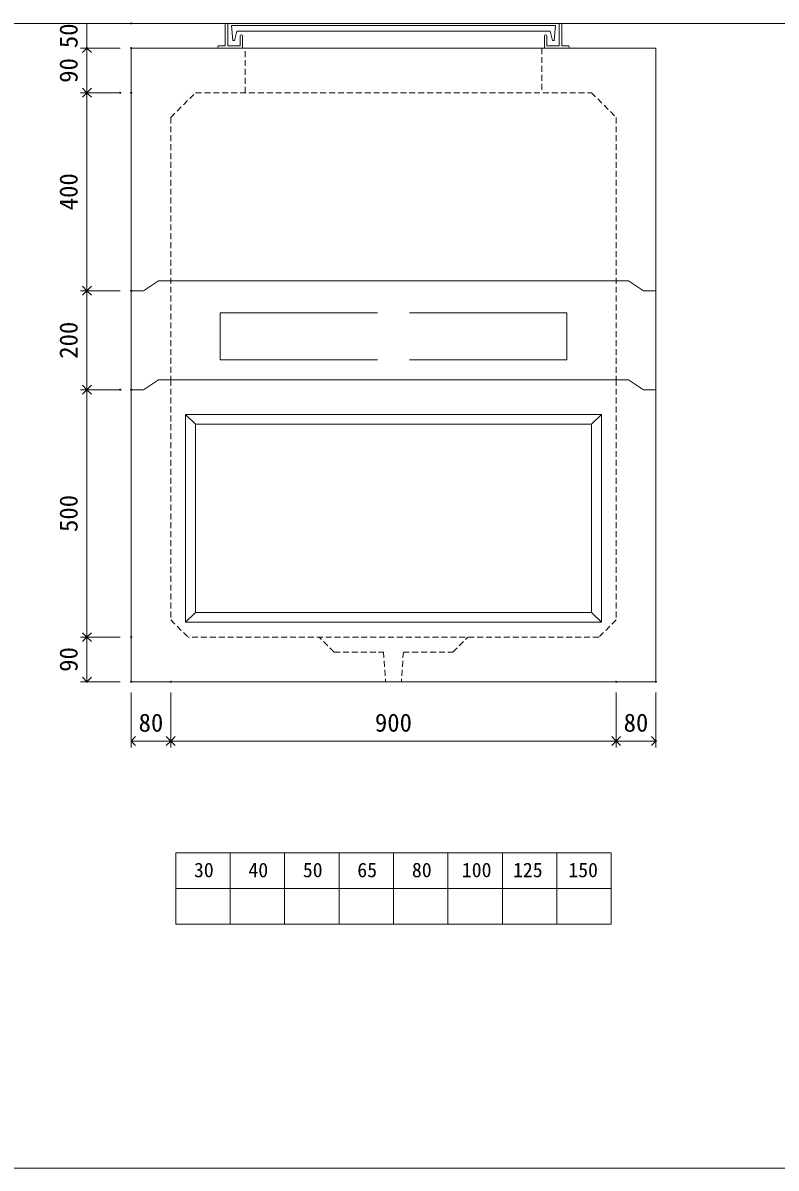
# Model space of a CAD drawing. Units: millimetres, scale not verified. Extents: x -4890 to 18490, y -2310 to 2310.
# Drawn here: x 1846 to 3368, y -1965 to 349 of the extents above; entities that cross this region are included whole.
import ezdxf
from ezdxf.enums import TextEntityAlignment as Align

# ---------------------------------------------------------------- set-up
doc = ezdxf.new("R2010")
doc.units = ezdxf.units.MM
doc.header["$LTSCALE"] = 10
doc.header["$PDMODE"] = 32
doc.header["$PDSIZE"] = 2
doc.linetypes.add('DASHED1', pattern=[1.8, 1.2, -0.6])
doc.linetypes.add('USER2', pattern=[50.8, 31.75, -6.35, 6.35, -6.35])
doc.layers.add('0-1_Defpoints', color=7, linetype='Continuous')
for name, color, linetype, lineweight in [('0-2_waku', 7, 'Continuous', 18), ('0-3_gaikei', 7, 'Continuous', 18), ('0-4_kakure', 7, 'DASHED1', 5), ('0-5_sunpou', 7, 'Continuous', 5), ('0-9_uchigawa', 6, 'Continuous', 18), ('0-B_futa', 3, 'Continuous', 18), ('0-C_GL', 4, 'Continuous', 18), ('0-E_文字１', 7, 'Continuous', 18), ('1-3_uchigawa2', 6, 'USER2', 18)]:
    doc.layers.add(name, color=color, linetype=linetype, lineweight=lineweight)
doc.styles.add('ＭＳ ゴシック', font='')
doc.styles.get('ＭＳ ゴシック').set_extended_font_data('MS Gothic')

# ---------------------------------------------------------------- blocks, each defined once
blk = doc.blocks.new('_Open90')
at = {"layer": '0-5_sunpou'}
blk.add_line((0, 0), (-1, 0), dxfattribs=at)
blk.add_lwpolyline([(-0.5, 0.5), (0, 0), (-0.5, -0.5)], dxfattribs=at)
blk = doc.blocks.new('D108')
at = {"layer": '0-1_Defpoints'}
for p in [(3512.32, 1802.03), (3423, 1302.03), (3512.32, 1302.03)]:
    blk.add_point(p, dxfattribs=at)
at = {"layer": '0-5_sunpou'}
for p, q in [((3490.32, 1802.03), (3410, 1802.03)), ((3423, 1784.03), (3423, 1320.03)), ((3490.32, 1302.03), (3410, 1302.03))]:
    blk.add_line(p, q, dxfattribs=at)
at = {"layer": '0-5_sunpou', "xscale": 18, "yscale": 18}
for p, rotation in [((3423, 1802.03), 90), ((3423, 1302.03), 270)]:
    blk.add_blockref('_Open90', p, dxfattribs=dict(at, rotation=rotation))
at = {"layer": '0-5_sunpou', "style": 'ＭＳ ゴシック'}
blk.add_text('500', height=36.66, rotation=90, dxfattribs=at).set_placement((3415, 1514.53), align=Align.BOTTOM_LEFT)
blk = doc.blocks.new('D109')
at = {"layer": '0-1_Defpoints'}
for p in [(3512.32, 1302.03), (3423, 1212.03), (3512.32, 1212.03)]:
    blk.add_point(p, dxfattribs=at)
at = {"layer": '0-5_sunpou'}
for p, q in [((3490.32, 1302.03), (3410, 1302.03)), ((3423, 1284.03), (3423, 1230.03)), ((3490.32, 1212.03), (3410, 1212.03))]:
    blk.add_line(p, q, dxfattribs=at)
at = {"layer": '0-5_sunpou', "xscale": 18, "yscale": 18}
for p, rotation in [((3423, 1302.03), 90), ((3423, 1212.03), 270)]:
    blk.add_blockref('_Open90', p, dxfattribs=dict(at, rotation=rotation))
at = {"layer": '0-5_sunpou', "style": 'ＭＳ ゴシック'}
blk.add_text('90', height=36.66, rotation=90, dxfattribs=at).set_placement((3415, 1232.03), align=Align.BOTTOM_LEFT)
blk = doc.blocks.new('D110')
at = {"layer": '0-1_Defpoints'}
for p in [(3512.32, 1212.03), (3592.32, 1212.03), (3592.32, 1092)]:
    blk.add_point(p, dxfattribs=at)
at = {"layer": '0-5_sunpou'}
for p, q in [((3512.32, 1190.03), (3512.32, 1079)), ((3592.32, 1190.03), (3592.32, 1079)), ((3530.32, 1092), (3574.32, 1092))]:
    blk.add_line(p, q, dxfattribs=at)
at = {"layer": '0-5_sunpou', "xscale": 18, "yscale": 18, "rotation": 180}
blk.add_blockref('_Open90', (3512.32, 1092), dxfattribs=at)
at = {"layer": '0-5_sunpou', "xscale": 18, "yscale": 18}
blk.add_blockref('_Open90', (3592.32, 1092), dxfattribs=at)
at = {"layer": '0-5_sunpou', "style": 'ＭＳ ゴシック'}
blk.add_text('80', height=36.66, dxfattribs=at).set_placement((3527.32, 1100), align=Align.BOTTOM_LEFT)
blk = doc.blocks.new('D111')
at = {"layer": '0-1_Defpoints'}
for p in [(3592.32, 1212.03), (4492.32, 1212.03), (4492.32, 1092)]:
    blk.add_point(p, dxfattribs=at)
at = {"layer": '0-5_sunpou'}
for p, q in [((3592.32, 1190.03), (3592.32, 1079)), ((4492.32, 1190.03), (4492.32, 1079)), ((3610.32, 1092), (4474.32, 1092))]:
    blk.add_line(p, q, dxfattribs=at)
at = {"layer": '0-5_sunpou', "xscale": 18, "yscale": 18, "rotation": 180}
blk.add_blockref('_Open90', (3592.32, 1092), dxfattribs=at)
at = {"layer": '0-5_sunpou', "xscale": 18, "yscale": 18}
blk.add_blockref('_Open90', (4492.32, 1092), dxfattribs=at)
at = {"layer": '0-5_sunpou', "style": 'ＭＳ ゴシック'}
blk.add_text('900', height=36.66, dxfattribs=at).set_placement((4004.82, 1100), align=Align.BOTTOM_LEFT)
blk = doc.blocks.new('D112')
at = {"layer": '0-1_Defpoints'}
for p in [(4492.32, 1212.03), (4572.32, 1212.03), (4572.32, 1092)]:
    blk.add_point(p, dxfattribs=at)
at = {"layer": '0-5_sunpou'}
for p, q in [((4492.32, 1190.03), (4492.32, 1079)), ((4572.32, 1190.03), (4572.32, 1079)), ((4510.32, 1092), (4554.32, 1092))]:
    blk.add_line(p, q, dxfattribs=at)
at = {"layer": '0-5_sunpou', "xscale": 18, "yscale": 18, "rotation": 180}
blk.add_blockref('_Open90', (4492.32, 1092), dxfattribs=at)
at = {"layer": '0-5_sunpou', "xscale": 18, "yscale": 18}
blk.add_blockref('_Open90', (4572.32, 1092), dxfattribs=at)
at = {"layer": '0-5_sunpou', "style": 'ＭＳ ゴシック'}
blk.add_text('80', height=36.66, dxfattribs=at).set_placement((4507.32, 1100), align=Align.BOTTOM_LEFT)
blk = doc.blocks.new('D113')
at = {"layer": '0-1_Defpoints'}
for p in [(3512.32, 2492.03), (3423, 2402.03), (3512.32, 2402.03)]:
    blk.add_point(p, dxfattribs=at)
at = {"layer": '0-5_sunpou'}
for p, q in [((3490.32, 2492.03), (3410, 2492.03)), ((3423, 2474.03), (3423, 2420.03)), ((3490.32, 2402.03), (3410, 2402.03))]:
    blk.add_line(p, q, dxfattribs=at)
at = {"layer": '0-5_sunpou', "xscale": 18, "yscale": 18}
for p, rotation in [((3423, 2492.03), 90), ((3423, 2402.03), 270)]:
    blk.add_blockref('_Open90', p, dxfattribs=dict(at, rotation=rotation))
at = {"layer": '0-5_sunpou', "style": 'ＭＳ ゴシック'}
blk.add_text('90', height=36.66, rotation=90, dxfattribs=at).set_placement((3415, 2422.03), align=Align.BOTTOM_LEFT)
blk = doc.blocks.new('D114')
at = {"layer": '0-1_Defpoints'}
for p in [(3490.32, 2402.03), (3423, 2002.03), (3512.32, 2002.03)]:
    blk.add_point(p, dxfattribs=at)
at = {"layer": '0-5_sunpou'}
for p, q in [((3468.32, 2402.03), (3410, 2402.03)), ((3423, 2384.03), (3423, 2020.03)), ((3490.32, 2002.03), (3410, 2002.03))]:
    blk.add_line(p, q, dxfattribs=at)
at = {"layer": '0-5_sunpou', "xscale": 18, "yscale": 18}
for p, rotation in [((3423, 2402.03), 90), ((3423, 2002.03), 270)]:
    blk.add_blockref('_Open90', p, dxfattribs=dict(at, rotation=rotation))
at = {"layer": '0-5_sunpou', "style": 'ＭＳ ゴシック'}
blk.add_text('400', height=36.66, rotation=90, dxfattribs=at).set_placement((3415, 2164.53), align=Align.BOTTOM_LEFT)
blk = doc.blocks.new('D115')
at = {"layer": '0-1_Defpoints'}
for p in [(3512.32, 2002.03), (3423, 1802.03), (3490.32, 1802.03)]:
    blk.add_point(p, dxfattribs=at)
at = {"layer": '0-5_sunpou'}
for p, q in [((3490.32, 2002.03), (3410, 2002.03)), ((3423, 1984.03), (3423, 1820.03)), ((3468.32, 1802.03), (3410, 1802.03))]:
    blk.add_line(p, q, dxfattribs=at)
at = {"layer": '0-5_sunpou', "xscale": 18, "yscale": 18}
for p, rotation in [((3423, 2002.03), 90), ((3423, 1802.03), 270)]:
    blk.add_blockref('_Open90', p, dxfattribs=dict(at, rotation=rotation))
at = {"layer": '0-5_sunpou', "style": 'ＭＳ ゴシック'}
blk.add_text('200', height=36.66, rotation=90, dxfattribs=at).set_placement((3415, 1864.53), align=Align.BOTTOM_LEFT)
blk = doc.blocks.new('D80')
at = {"layer": '0-1_Defpoints'}
for p in [(3512.32, 2542.03), (3423, 2492.03), (3512.32, 2492.03)]:
    blk.add_point(p, dxfattribs=at)
at = {"layer": '0-5_sunpou'}
for p, q in [((3490.32, 2542.03), (3410, 2542.03)), ((3423, 2542.03), (3423, 2492.03)), ((3490.32, 2492.03), (3410, 2492.03))]:
    blk.add_line(p, q, dxfattribs=at)
at = {"layer": '0-5_sunpou', "style": 'ＭＳ ゴシック'}
blk.add_text('50', height=36.66, rotation=90, dxfattribs=at).set_placement((3415, 2492.03), align=Align.BOTTOM_LEFT)

msp = doc.modelspace()

# ---------------------------------------------------------------- linework, layer by layer
at = {"layer": '0-2_waku'}
for p, q in [((2154.94, -1327.86), (2154.94, -1471.86)), ((2154.94, -1327.86), (2154.94, -1471.86)), ((2154.94, -1327.86), (2154.94, -1471.86)), ((2154.94, -1327.86), (2154.94, -1471.86)), ((2154.94, -1327.86), (3034.94, -1327.86)), ((2264.94, -1327.86), (2264.94, -1471.86)), ((2374.94, -1327.86), (2374.94, -1471.86)), ((2374.94, -1327.86), (2374.94, -1471.86)), ((2484.94, -1327.86), (2484.94, -1471.86)), ((2594.94, -1327.86), (2594.94, -1471.86)), ((2704.94, -1327.86), (2704.94, -1471.86)), ((2814.94, -1327.86), (2814.94, -1471.86)), ((2924.94, -1327.86), (2924.94, -1471.86)), ((3034.94, -1327.86), (3034.94, -1471.86)), ((2154.94, -1399.86), (3034.94, -1399.86)), ((2154.94, -1471.86), (3034.94, -1471.86)), ((-1230.06, -1964.53), (4889.94, -1964.53)), ((-1230.06, -1964.53), (4889.94, -1964.53))]:
    msp.add_line(p, q, dxfattribs=at)
at = {"layer": '0-3_gaikei'}
for p, q in [((2064.94, 298.14), (3124.94, 298.14)), ((2064.94, 298.14), (2064.94, -981.86)), ((2159.94, 298.14), (2269.94, 298.14)), ((2179.94, 298.14), (2979.94, 298.14)), ((2194.94, 298.14), (2994.94, 298.14)), ((3014.94, 298.14), (2904.94, 298.14)), ((3029.94, 298.14), (2919.94, 298.14)), ((3124.94, 298.14), (3124.94, -981.86)), ((2089.94, -191.86), (2119.94, -171.86)), ((2119.94, -171.86), (3069.94, -171.86)), ((3069.94, -171.86), (3099.94, -191.86)), ((2089.94, -191.86), (2064.94, -191.86)), ((3099.94, -191.86), (3124.94, -191.86)), ((2089.94, -391.86), (2064.94, -391.86)), ((2089.94, -391.86), (2119.94, -371.86)), ((2119.94, -371.86), (3069.94, -371.86)), ((2119.94, -371.86), (3069.94, -371.86)), ((3069.94, -371.86), (3099.94, -391.86)), ((3099.94, -391.86), (3124.94, -391.86)), ((3124.94, -981.86), (2064.94, -981.86))]:
    msp.add_line(p, q, dxfattribs=at)
at = {"layer": '0-4_kakure'}
for p, q in [((2294.94, 208.14), (2294.94, 298.14)), ((2894.94, 298.14), (2894.94, 208.14)), ((2144.94, 158.14), (2194.94, 208.14)), ((2194.94, 208.14), (2994.94, 208.14)), ((2994.94, 208.14), (3044.94, 158.14)), ((2144.94, 158.14), (2144.94, -371.86)), ((3044.94, 158.14), (3044.94, -371.86)), ((2144.94, -371.86), (2144.94, -856.86)), ((3044.94, -371.86), (3044.94, -856.86)), ((2144.94, -856.86), (2179.94, -891.86)), ((3044.94, -856.86), (3009.94, -891.86)), ((3009.94, -891.86), (2179.94, -891.86)), ((2474.94, -921.86), (2444.94, -891.86)), ((2714.94, -921.86), (2744.94, -891.86)), ((2474.94, -921.86), (2574.94, -921.86)), ((2574.94, -921.86), (2578.94, -981.86)), ((2614.94, -921.86), (2610.94, -981.86)), ((2614.94, -921.86), (2714.94, -921.86))]:
    msp.add_line(p, q, dxfattribs=at)
at = {"layer": '0-9_uchigawa'}
for p, q in [((2174.94, -441.86), (2174.94, -861.86)), ((2174.94, -441.86), (2594.94, -441.86)), ((2174.94, -441.86), (2194.94, -461.86)), ((2194.94, -461.86), (2194.94, -841.86)), ((2194.94, -461.86), (2594.94, -461.86)), ((2194.94, -461.86), (2594.94, -461.86)), ((2594.94, -441.86), (3014.94, -441.86)), ((2594.94, -441.86), (3014.94, -441.86)), ((2594.94, -461.86), (2994.94, -461.86)), ((3014.94, -441.86), (2994.94, -461.86)), ((2994.94, -461.86), (2994.94, -841.86)), ((3014.94, -441.86), (3014.94, -861.86)), ((2194.94, -841.86), (2174.94, -861.86)), ((2194.94, -841.86), (2594.94, -841.86)), ((2594.94, -841.86), (2994.94, -841.86)), ((2994.94, -841.86), (3014.94, -861.86)), ((2174.94, -861.86), (2594.94, -861.86)), ((2594.94, -861.86), (3014.94, -861.86))]:
    msp.add_line(p, q, dxfattribs=at)
at = {"layer": '0-B_futa'}
for p, q in [((2256.94, 348.14), (2259.94, 348.14)), ((2259.94, 348.14), (2259.94, 303.14)), ((2929.94, 348.14), (2929.94, 303.14)), ((2929.94, 348.14), (2932.94, 348.14)), ((2254.94, 346.14), (2254.94, 303.14)), ((2267.75, 343.64), (2922.08, 343.64)), ((2267.75, 343.64), (2270.24, 313.64)), ((2278.27, 332.64), (2273.95, 313.64)), ((2278.27, 332.64), (2911.61, 332.64)), ((2286.94, 325.14), (2287.94, 325.14)), ((2902.94, 325.14), (2901.94, 325.14)), ((2911.61, 332.64), (2915.93, 313.64)), ((2922.08, 343.64), (2919.83, 313.64)), ((2934.94, 346.14), (2934.94, 303.14)), ((2239.94, 301.14), (2239.94, 300.14)), ((2241.94, 303.14), (2254.94, 303.14)), ((2259.94, 303.14), (2284.94, 303.14)), ((2270.24, 313.64), (2273.95, 313.64)), ((2284.94, 323.14), (2284.94, 303.14)), ((2289.94, 323.14), (2289.94, 298.14)), ((2899.94, 323.14), (2899.94, 298.14)), ((2904.94, 323.14), (2904.94, 303.14)), ((2929.94, 303.14), (2904.94, 303.14)), ((2919.83, 313.64), (2915.93, 313.64)), ((2947.94, 303.14), (2934.94, 303.14)), ((2949.94, 301.14), (2949.94, 300.14)), ((2289.94, 298.14), (2241.94, 298.14)), ((2899.94, 298.14), (2947.94, 298.14))]:
    msp.add_line(p, q, dxfattribs=at)
for centre, start, end in [((2256.94, 346.14), 90, 180), ((2932.94, 346.14), 0, 90), ((2286.94, 323.14), 90, 180), ((2287.94, 323.14), 0, 90), ((2901.94, 323.14), 90, 180), ((2902.94, 323.14), 0, 90), ((2241.94, 301.14), 90, 180), ((2947.94, 301.14), 0, 90), ((2241.94, 300.14), 180, 270), ((2947.94, 300.14), 270, 0)]:
    msp.add_arc(centre, 2, start, end, dxfattribs=at)
at = {"layer": '0-C_GL'}
msp.add_line((-1230.06, 348.14), (4889.94, 348.14), dxfattribs=at)
at = {"layer": '1-3_uchigawa2'}
for p, q in [((2244.94, -236.86), (2594.94, -236.86)), ((2244.94, -236.86), (2244.94, -331.86)), ((2944.94, -236.86), (2594.94, -236.86)), ((2944.94, -236.86), (2944.94, -331.86)), ((2244.94, -331.86), (2594.94, -331.86)), ((2944.94, -331.86), (2594.94, -331.86))]:
    msp.add_line(p, q, dxfattribs=at)

# ---------------------------------------------------------------- block references
at = {"layer": '0-5_sunpou'}
for name in ['D80', 'D113', 'D114', 'D115', 'D108', 'D109', 'D110', 'D111', 'D112']:
    msp.add_blockref(name, (-1447.37, -2193.89), dxfattribs=at)

# ---------------------------------------------------------------- texts
at = {"layer": '0-E_文字１', "style": 'ＭＳ ゴシック'}
for s, p in [('30', (2191.81, -1385.68)), ('40', (2301.81, -1385.68)), ('50', (2411.81, -1385.68)), ('65', (2521.81, -1385.68)), ('80', (2632.22, -1385.68)), ('100', (2733.09, -1385.68)), ('125', (2836.48, -1385.68)), ('150', (2948.24, -1385.68))]:
    msp.add_text(s, height=29.33, dxfattribs=at).set_placement(p, align=Align.BOTTOM_LEFT)

doc.saveas('drawing.dxf')
